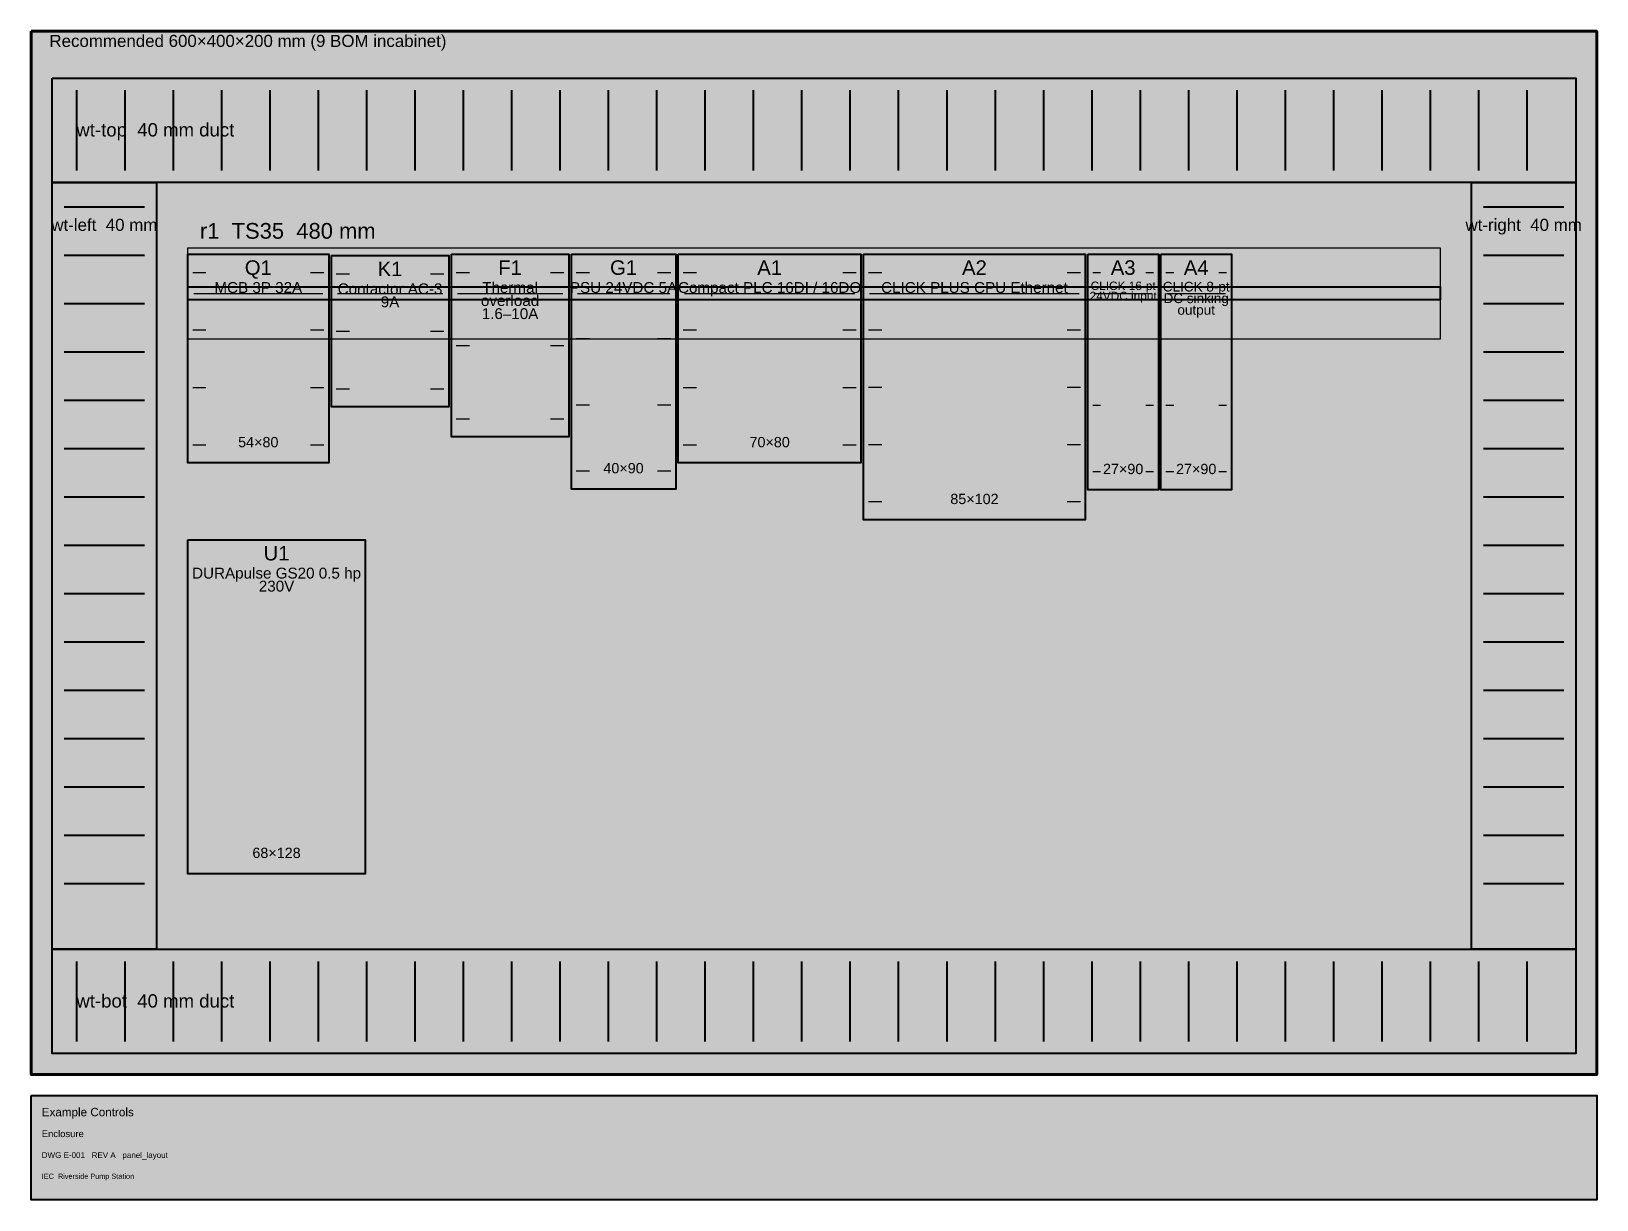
# Model space of a CAD drawing. Header units: millimetres. Extents: x 0 to 600, y -48 to 400.
import ezdxf
from ezdxf.enums import TextEntityAlignment as Align

# ---------------------------------------------------------------- set-up
doc = ezdxf.new("R2010")
doc.units = ezdxf.units.MM
for name, color, linetype in [('DEVICES', 7, 'Continuous'), ('DUCT', 6, 'Continuous'), ('OUTLINE', 8, 'Continuous'), ('RAIL', 8, 'Continuous'), ('TEXT', 7, 'Continuous'), ('TITLEBLOCK', 7, 'Continuous')]:
    doc.layers.add(name, color=color, linetype=linetype)
doc.styles.add('PANELCAD', font='arial.ttf')

msp = doc.modelspace()

# ---------------------------------------------------------------- hatches: boundary and pattern name
at = {"layer": 'DEVICES', "true_color": 0xf3d6d6}
h = msp.add_hatch(color=7, dxfattribs=at)
h.dxf.hatch_style = 1
h.paths.add_polyline_path([(60, 314.5), (114, 314.5), (114, 234.5), (60, 234.5)])
at = {"layer": 'DEVICES', "true_color": 0xd6e4f4}
h = msp.add_hatch(color=7, dxfattribs=at)
h.dxf.hatch_style = 1
h.paths.add_polyline_path([(115, 314), (160, 314), (160, 256), (115, 256)])
at = {"layer": 'DEVICES', "true_color": 0xf3d6d6}
h = msp.add_hatch(color=7, dxfattribs=at)
h.dxf.hatch_style = 1
h.paths.add_polyline_path([(161, 314.5), (206, 314.5), (206, 244.5), (161, 244.5)])
at = {"layer": 'DEVICES', "true_color": 0xfce5cd}
h = msp.add_hatch(color=7, dxfattribs=at)
h.dxf.hatch_style = 1
h.paths.add_polyline_path([(207, 314.5), (247, 314.5), (247, 224.5), (207, 224.5)])
at = {"layer": 'DEVICES', "true_color": 0xd9ead3}
h = msp.add_hatch(color=7, dxfattribs=at)
h.dxf.hatch_style = 1
h.paths.add_polyline_path([(248, 314.5), (318, 314.5), (318, 234.5), (248, 234.5)])
h = msp.add_hatch(color=7, dxfattribs=at)
h.dxf.hatch_style = 1
h.paths.add_polyline_path([(319, 314.5), (404, 314.5), (404, 212.7), (319, 212.7)])
h = msp.add_hatch(color=7, dxfattribs=at)
h.dxf.hatch_style = 1
h.paths.add_polyline_path([(405, 314.5), (432, 314.5), (432, 224.2), (405, 224.2)])
h = msp.add_hatch(color=7, dxfattribs=at)
h.dxf.hatch_style = 1
h.paths.add_polyline_path([(433, 314.5), (460, 314.5), (460, 224.2), (433, 224.2)])
at = {"layer": 'DEVICES', "true_color": 0xead1dc}
h = msp.add_hatch(color=7, dxfattribs=at)
h.dxf.hatch_style = 1
h.paths.add_polyline_path([(60, 205), (128, 205), (128, 77), (60, 77)])
at = {"layer": 'DUCT', "true_color": 0xd8d2c6}
h = msp.add_hatch(color=7, dxfattribs=at)
h.dxf.hatch_style = 1
h.paths.add_polyline_path([(8, 382), (592, 382), (592, 342), (8, 342)])
h = msp.add_hatch(color=7, dxfattribs=at)
h.dxf.hatch_style = 1
h.paths.add_polyline_path([(8, 342), (48, 342), (48, 48), (8, 48)])
h = msp.add_hatch(color=7, dxfattribs=at)
h.dxf.hatch_style = 1
h.paths.add_polyline_path([(552, 342), (592, 342), (592, 48), (552, 48)])
h = msp.add_hatch(color=7, dxfattribs=at)
h.dxf.hatch_style = 1
h.paths.add_polyline_path([(8, 48), (592, 48), (592, 8), (8, 8)])
at = {"layer": 'OUTLINE', "true_color": 0xf3f1ea}
h = msp.add_hatch(color=7, dxfattribs=at)
h.dxf.hatch_style = 1
h.paths.add_polyline_path([(0, 400), (600, 400), (600, 0), (0, 0)])
at = {"layer": 'RAIL', "true_color": 0xc5c9ce}
h = msp.add_hatch(color=7, dxfattribs=at)
h.dxf.hatch_style = 1
h.paths.add_polyline_path([(60, 302), (540, 302), (540, 297), (60, 297)])
at = {"layer": 'TITLEBLOCK', "true_color": 0xf7f4ea}
h = msp.add_hatch(color=7, dxfattribs=at)
h.dxf.hatch_style = 1
h.paths.add_polyline_path([(0, -8), (600, -8), (600, -48), (0, -48)])

# ---------------------------------------------------------------- linework, layer by layer
at = {"layer": 'DEVICES', "lineweight": 25, "true_color": 0x7a7568}
for p, q in [((61.85, 307.55), (66.95, 307.55)), ((107.05, 307.55), (112.15, 307.55)), ((116.85, 307.05), (121.95, 307.05)), ((153.05, 307.05), (158.15, 307.05)), ((162.85, 307.55), (167.95, 307.55)), ((199.05, 307.55), (204.15, 307.55)), ((208.85, 307.55), (213.95, 307.55)), ((240.05, 307.55), (245.15, 307.55)), ((249.85, 307.55), (254.95, 307.55)), ((311.05, 307.55), (316.15, 307.55)), ((320.85, 307.55), (325.95, 307.55)), ((397.05, 307.55), (402.15, 307.55)), ((406.85, 307.55), (409.86, 307.55)), ((427.14, 307.55), (430.15, 307.55)), ((434.85, 307.55), (437.86, 307.55)), ((455.14, 307.55), (458.15, 307.55)), ((61.85, 285.52), (66.95, 285.52)), ((107.05, 285.52), (112.15, 285.52)), ((116.85, 285), (121.95, 285)), ((153.05, 285), (158.15, 285)), ((208.85, 282.18), (213.95, 282.18)), ((240.05, 282.18), (245.15, 282.18)), ((249.85, 285.52), (254.95, 285.52)), ((311.05, 285.52), (316.15, 285.52)), ((320.85, 285.58), (325.95, 285.58)), ((397.05, 285.58), (402.15, 285.58)), ((406.85, 282.08), (409.86, 282.08)), ((427.14, 282.08), (430.15, 282.08)), ((434.85, 282.08), (437.86, 282.08)), ((455.14, 282.08), (458.15, 282.08)), ((162.85, 279.5), (167.95, 279.5)), ((199.05, 279.5), (204.15, 279.5)), ((61.85, 263.48), (66.95, 263.48)), ((107.05, 263.48), (112.15, 263.48)), ((116.85, 262.95), (121.95, 262.95)), ((153.05, 262.95), (158.15, 262.95)), ((249.85, 263.48), (254.95, 263.48)), ((311.05, 263.48), (316.15, 263.48)), ((320.85, 263.6), (325.95, 263.6)), ((397.05, 263.6), (402.15, 263.6)), ((208.85, 256.82), (213.95, 256.82)), ((240.05, 256.82), (245.15, 256.82)), ((406.85, 256.62), (409.86, 256.62)), ((427.14, 256.62), (430.15, 256.62)), ((434.85, 256.62), (437.86, 256.62)), ((455.14, 256.62), (458.15, 256.62)), ((162.85, 251.45), (167.95, 251.45)), ((199.05, 251.45), (204.15, 251.45)), ((61.85, 241.45), (66.95, 241.45)), ((107.05, 241.45), (112.15, 241.45)), ((249.85, 241.45), (254.95, 241.45)), ((311.05, 241.45), (316.15, 241.45)), ((320.85, 241.62), (325.95, 241.62)), ((397.05, 241.62), (402.15, 241.62)), ((208.85, 231.45), (213.95, 231.45)), ((240.05, 231.45), (245.15, 231.45)), ((406.85, 231.15), (409.86, 231.15)), ((427.14, 231.15), (430.15, 231.15)), ((434.85, 231.15), (437.86, 231.15)), ((455.14, 231.15), (458.15, 231.15)), ((320.85, 219.65), (325.95, 219.65)), ((397.05, 219.65), (402.15, 219.65))]:
    msp.add_line(p, q, dxfattribs=at)
at = {"layer": 'DEVICES', "lineweight": 30, "true_color": 0x4a4e54}
for p, q in [((62.32, 299.5), (111.68, 299.5)), ((117.32, 299.5), (157.68, 299.5)), ((163.32, 299.5), (203.68, 299.5)), ((209.32, 299.5), (244.68, 299.5)), ((250.32, 299.5), (315.68, 299.5)), ((321.32, 299.5), (401.68, 299.5)), ((407.32, 299.5), (429.68, 299.5)), ((435.32, 299.5), (457.68, 299.5))]:
    msp.add_line(p, q, dxfattribs=at)
at = {"layer": 'DEVICES', "lineweight": 40, "true_color": 0x1b1b1b}
for points in [[(60, 314.5), (114, 314.5), (114, 234.5), (60, 234.5)], [(115, 314), (160, 314), (160, 256), (115, 256)], [(161, 314.5), (206, 314.5), (206, 244.5), (161, 244.5)], [(207, 314.5), (247, 314.5), (247, 224.5), (207, 224.5)], [(248, 314.5), (318, 314.5), (318, 234.5), (248, 234.5)], [(319, 314.5), (404, 314.5), (404, 212.7), (319, 212.7)], [(405, 314.5), (432, 314.5), (432, 224.2), (405, 224.2)], [(433, 314.5), (460, 314.5), (460, 224.2), (433, 224.2)], [(60, 205), (128, 205), (128, 77), (60, 77)]]:
    msp.add_lwpolyline(points, close=True, dxfattribs=at)
at = {"layer": 'DUCT', "lineweight": 40, "true_color": 0x6a6458}
for p, q in [((17.27, 377.37), (17.27, 346.63)), ((35.8, 377.37), (35.8, 346.63)), ((54.33, 377.37), (54.33, 346.63)), ((72.86, 377.37), (72.86, 346.63)), ((91.4, 377.37), (91.4, 346.63)), ((109.93, 377.37), (109.93, 346.63)), ((128.46, 377.37), (128.46, 346.63)), ((147, 377.37), (147, 346.63)), ((165.53, 377.37), (165.53, 346.63)), ((184.06, 377.37), (184.06, 346.63)), ((202.59, 377.37), (202.59, 346.63)), ((221.13, 377.37), (221.13, 346.63)), ((239.66, 377.37), (239.66, 346.63)), ((258.19, 377.37), (258.19, 346.63)), ((276.73, 377.37), (276.73, 346.63)), ((295.26, 377.37), (295.26, 346.63)), ((313.79, 377.37), (313.79, 346.63)), ((332.32, 377.37), (332.32, 346.63)), ((350.86, 377.37), (350.86, 346.63)), ((369.39, 377.37), (369.39, 346.63)), ((387.92, 377.37), (387.92, 346.63)), ((406.46, 377.37), (406.46, 346.63)), ((424.99, 377.37), (424.99, 346.63)), ((443.52, 377.37), (443.52, 346.63)), ((462.05, 377.37), (462.05, 346.63)), ((480.59, 377.37), (480.59, 346.63)), ((499.12, 377.37), (499.12, 346.63)), ((517.65, 377.37), (517.65, 346.63)), ((536.19, 377.37), (536.19, 346.63)), ((554.72, 377.37), (554.72, 346.63)), ((573.25, 377.37), (573.25, 346.63)), ((12.63, 332.73), (43.37, 332.73)), ((556.63, 332.73), (587.37, 332.73)), ((12.63, 314.2), (43.37, 314.2)), ((556.63, 314.2), (587.37, 314.2)), ((12.63, 295.67), (43.37, 295.67)), ((556.63, 295.67), (587.37, 295.67)), ((12.63, 277.14), (43.37, 277.14)), ((556.63, 277.14), (587.37, 277.14)), ((12.63, 258.6), (43.37, 258.6)), ((556.63, 258.6), (587.37, 258.6)), ((12.63, 240.07), (43.37, 240.07)), ((556.63, 240.07), (587.37, 240.07)), ((12.63, 221.54), (43.37, 221.54)), ((556.63, 221.54), (587.37, 221.54)), ((12.63, 203), (43.37, 203)), ((556.63, 203), (587.37, 203)), ((12.63, 184.47), (43.37, 184.47)), ((556.63, 184.47), (587.37, 184.47)), ((12.63, 165.94), (43.37, 165.94)), ((556.63, 165.94), (587.37, 165.94)), ((12.63, 147.41), (43.37, 147.41)), ((556.63, 147.41), (587.37, 147.41)), ((12.63, 128.87), (43.37, 128.87)), ((556.63, 128.87), (587.37, 128.87)), ((12.63, 110.34), (43.37, 110.34)), ((556.63, 110.34), (587.37, 110.34)), ((12.63, 91.81), (43.37, 91.81)), ((556.63, 91.81), (587.37, 91.81)), ((12.63, 73.27), (43.37, 73.27)), ((556.63, 73.27), (587.37, 73.27)), ((17.27, 43.37), (17.27, 12.63)), ((35.8, 43.37), (35.8, 12.63)), ((54.33, 43.37), (54.33, 12.63)), ((72.86, 43.37), (72.86, 12.63)), ((91.4, 43.37), (91.4, 12.63)), ((109.93, 43.37), (109.93, 12.63)), ((128.46, 43.37), (128.46, 12.63)), ((147, 43.37), (147, 12.63)), ((165.53, 43.37), (165.53, 12.63)), ((184.06, 43.37), (184.06, 12.63)), ((202.59, 43.37), (202.59, 12.63)), ((221.13, 43.37), (221.13, 12.63)), ((239.66, 43.37), (239.66, 12.63)), ((258.19, 43.37), (258.19, 12.63)), ((276.73, 43.37), (276.73, 12.63)), ((295.26, 43.37), (295.26, 12.63)), ((313.79, 43.37), (313.79, 12.63)), ((332.32, 43.37), (332.32, 12.63)), ((350.86, 43.37), (350.86, 12.63)), ((369.39, 43.37), (369.39, 12.63)), ((387.92, 43.37), (387.92, 12.63)), ((406.46, 43.37), (406.46, 12.63)), ((424.99, 43.37), (424.99, 12.63)), ((443.52, 43.37), (443.52, 12.63)), ((462.05, 43.37), (462.05, 12.63)), ((480.59, 43.37), (480.59, 12.63)), ((499.12, 43.37), (499.12, 12.63)), ((517.65, 43.37), (517.65, 12.63)), ((536.19, 43.37), (536.19, 12.63)), ((554.72, 43.37), (554.72, 12.63)), ((573.25, 43.37), (573.25, 12.63))]:
    msp.add_line(p, q, dxfattribs=at)
for points in [[(8, 382), (592, 382), (592, 342), (8, 342)], [(8, 342), (48, 342), (48, 48), (8, 48)], [(552, 342), (592, 342), (592, 48), (552, 48)], [(8, 48), (592, 48), (592, 8), (8, 8)]]:
    msp.add_lwpolyline(points, close=True, dxfattribs=at)
at = {"layer": 'OUTLINE', "lineweight": 70, "true_color": 0x5c5c5c}
msp.add_lwpolyline([(0, 400), (600, 400), (600, 0), (0, 0)], close=True, dxfattribs=at)
at = {"layer": 'RAIL', "lineweight": 25, "true_color": 0x8a8f96}
msp.add_lwpolyline([(60, 317), (540, 317), (540, 282), (60, 282)], close=True, dxfattribs=at)
at = {"layer": 'RAIL', "lineweight": 40, "true_color": 0x4a4e54}
msp.add_lwpolyline([(60, 302), (540, 302), (540, 297), (60, 297)], close=True, dxfattribs=at)
at = {"layer": 'TITLEBLOCK', "lineweight": 40, "true_color": 0x2a2a2a}
msp.add_lwpolyline([(0, -8), (600, -8), (600, -48), (0, -48)], close=True, dxfattribs=at)

# ---------------------------------------------------------------- texts
at = {"layer": 'TEXT', "lineweight": 70, "true_color": 0x111111, "style": 'PANELCAD'}
msp.add_text('Recommended 600×400×200 mm (9 BOM incabinet)', height=4.6332, dxfattribs=at).set_placement((6.95, 394))
at = {"layer": 'TEXT', "lineweight": 40, "true_color": 0x111111, "style": 'PANELCAD'}
for s, height, p in [('wt-top  40 mm duct', 5.0965, (17.27, 359.68)), ('r1  TS35  480 mm', 6.0232, (64.63, 320.47)), ('wt-bot  40 mm duct', 5.0965, (17.27, 25.68))]:
    msp.add_text(s, height=height, dxfattribs=at).set_placement(p)
for s, p in [('wt-left  40 mm', (28, 323.47)), ('wt-right  40 mm', (572, 323.47))]:
    msp.add_text(s, height=4.6332, dxfattribs=at).set_placement(p, align=Align.CENTER)
at = {"layer": 'TEXT', "lineweight": 35, "true_color": 0x111111, "style": 'PANELCAD'}
for s, height, p in [('Q1', 5.56, (87, 306.62)), ('F1', 5.56, (183.5, 306.62)), ('G1', 5.56, (227, 306.62)), ('A1', 5.56, (283, 306.62)), ('A2', 5.56, (361.5, 306.62)), ('A3', 5.56, (418.5, 306.62)), ('A4', 5.56, (446.5, 306.62)), ('K1', 5.56, (137.5, 306.12)), ('MCB 3P 32A', 4.17, (87, 299.67)), ('Contactor AC-3', 4.1699, (137.5, 299.17)), ('Thermal', 4.17, (183.5, 299.67)), ('PSU 24VDC 5A', 4.1699, (227, 299.67)), ('Compact PLC 16DI / 16DO', 4.1699, (283, 299.67)), ('CLICK PLUS CPU Ethernet', 4.1699, (361.5, 299.67)), ('24VDC input', 3.2432, (418.5, 296.89)), ('CLICK 16-pt', 3.2432, (418.5, 300.79)), ('CLICK 8-pt', 3.707, (446.5, 300.23)), ('9A', 4.17, (137.5, 294.17)), ('overload', 4.17, (183.5, 294.67)), ('DC sinking', 3.707, (446.5, 295.78)), ('output', 3.707, (446.5, 291.33)), ('1.6–10A', 4.17, (183.5, 289.67)), ('54×80', 3.938, (87, 240.52)), ('70×80', 3.938, (283, 240.52)), ('40×90', 3.938, (227, 230.52)), ('27×90', 3.938, (418.5, 230.22)), ('27×90', 3.938, (446.5, 230.22)), ('85×102', 3.938, (361.5, 218.72)), ('U1', 5.56, (94, 197.12)), ('DURApulse GS20 0.5 hp', 4.1699, (94, 190.17)), ('230V', 4.17, (94, 185.17)), ('68×128', 3.938, (94, 83.02))]:
    msp.add_text(s, height=height, dxfattribs=at).set_placement(p, align=Align.CENTER)
at = {"layer": 'TITLEBLOCK', "lineweight": 40, "true_color": 0x111111, "style": 'PANELCAD'}
for s, height, p in [('Example Controls', 3.2, (4, -16)), ('Enclosure', 2.6, (4, -24)), ('DWG E-001   REV A   panel_layout', 2.2, (4, -32)), ('IEC  Riverside Pump Station', 2, (4, -40))]:
    msp.add_text(s, height=height, dxfattribs=at).set_placement(p)

doc.saveas('drawing.dxf')
